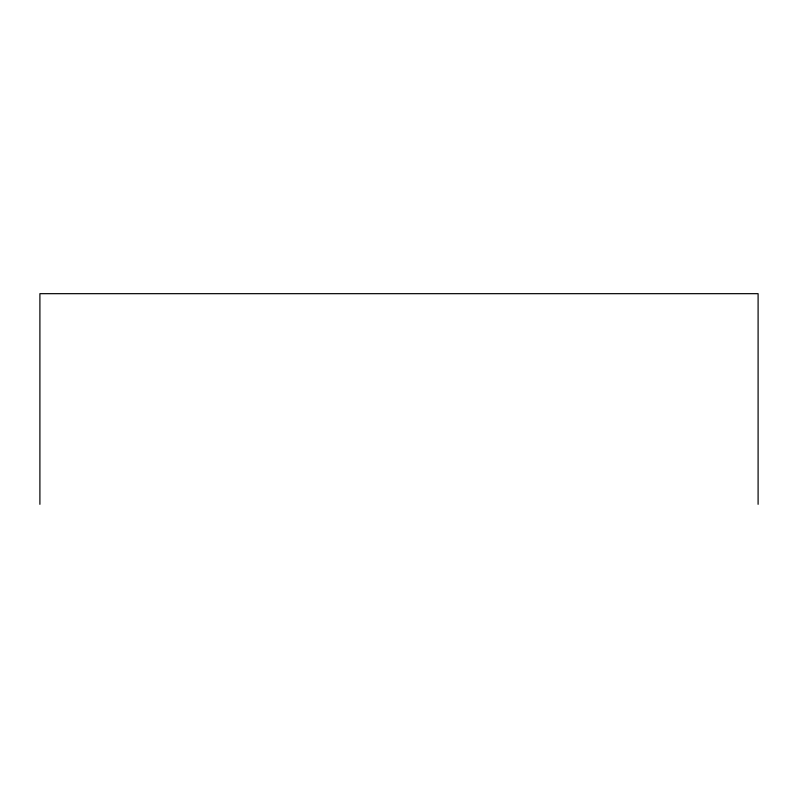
<?xml version="1.0" encoding="UTF-8"?>
<svg xmlns="http://www.w3.org/2000/svg" width="798" height="798" viewBox="0 0 798 798"><rect width="100%" height="100%" fill="white"/><g stroke="black" fill="none" stroke-linecap="round" stroke-linejoin="round"><path stroke-width="1.2" d="M758.1 504.326L758.1 293.674L39.9 293.674L39.9 504.326"/></g></svg>
